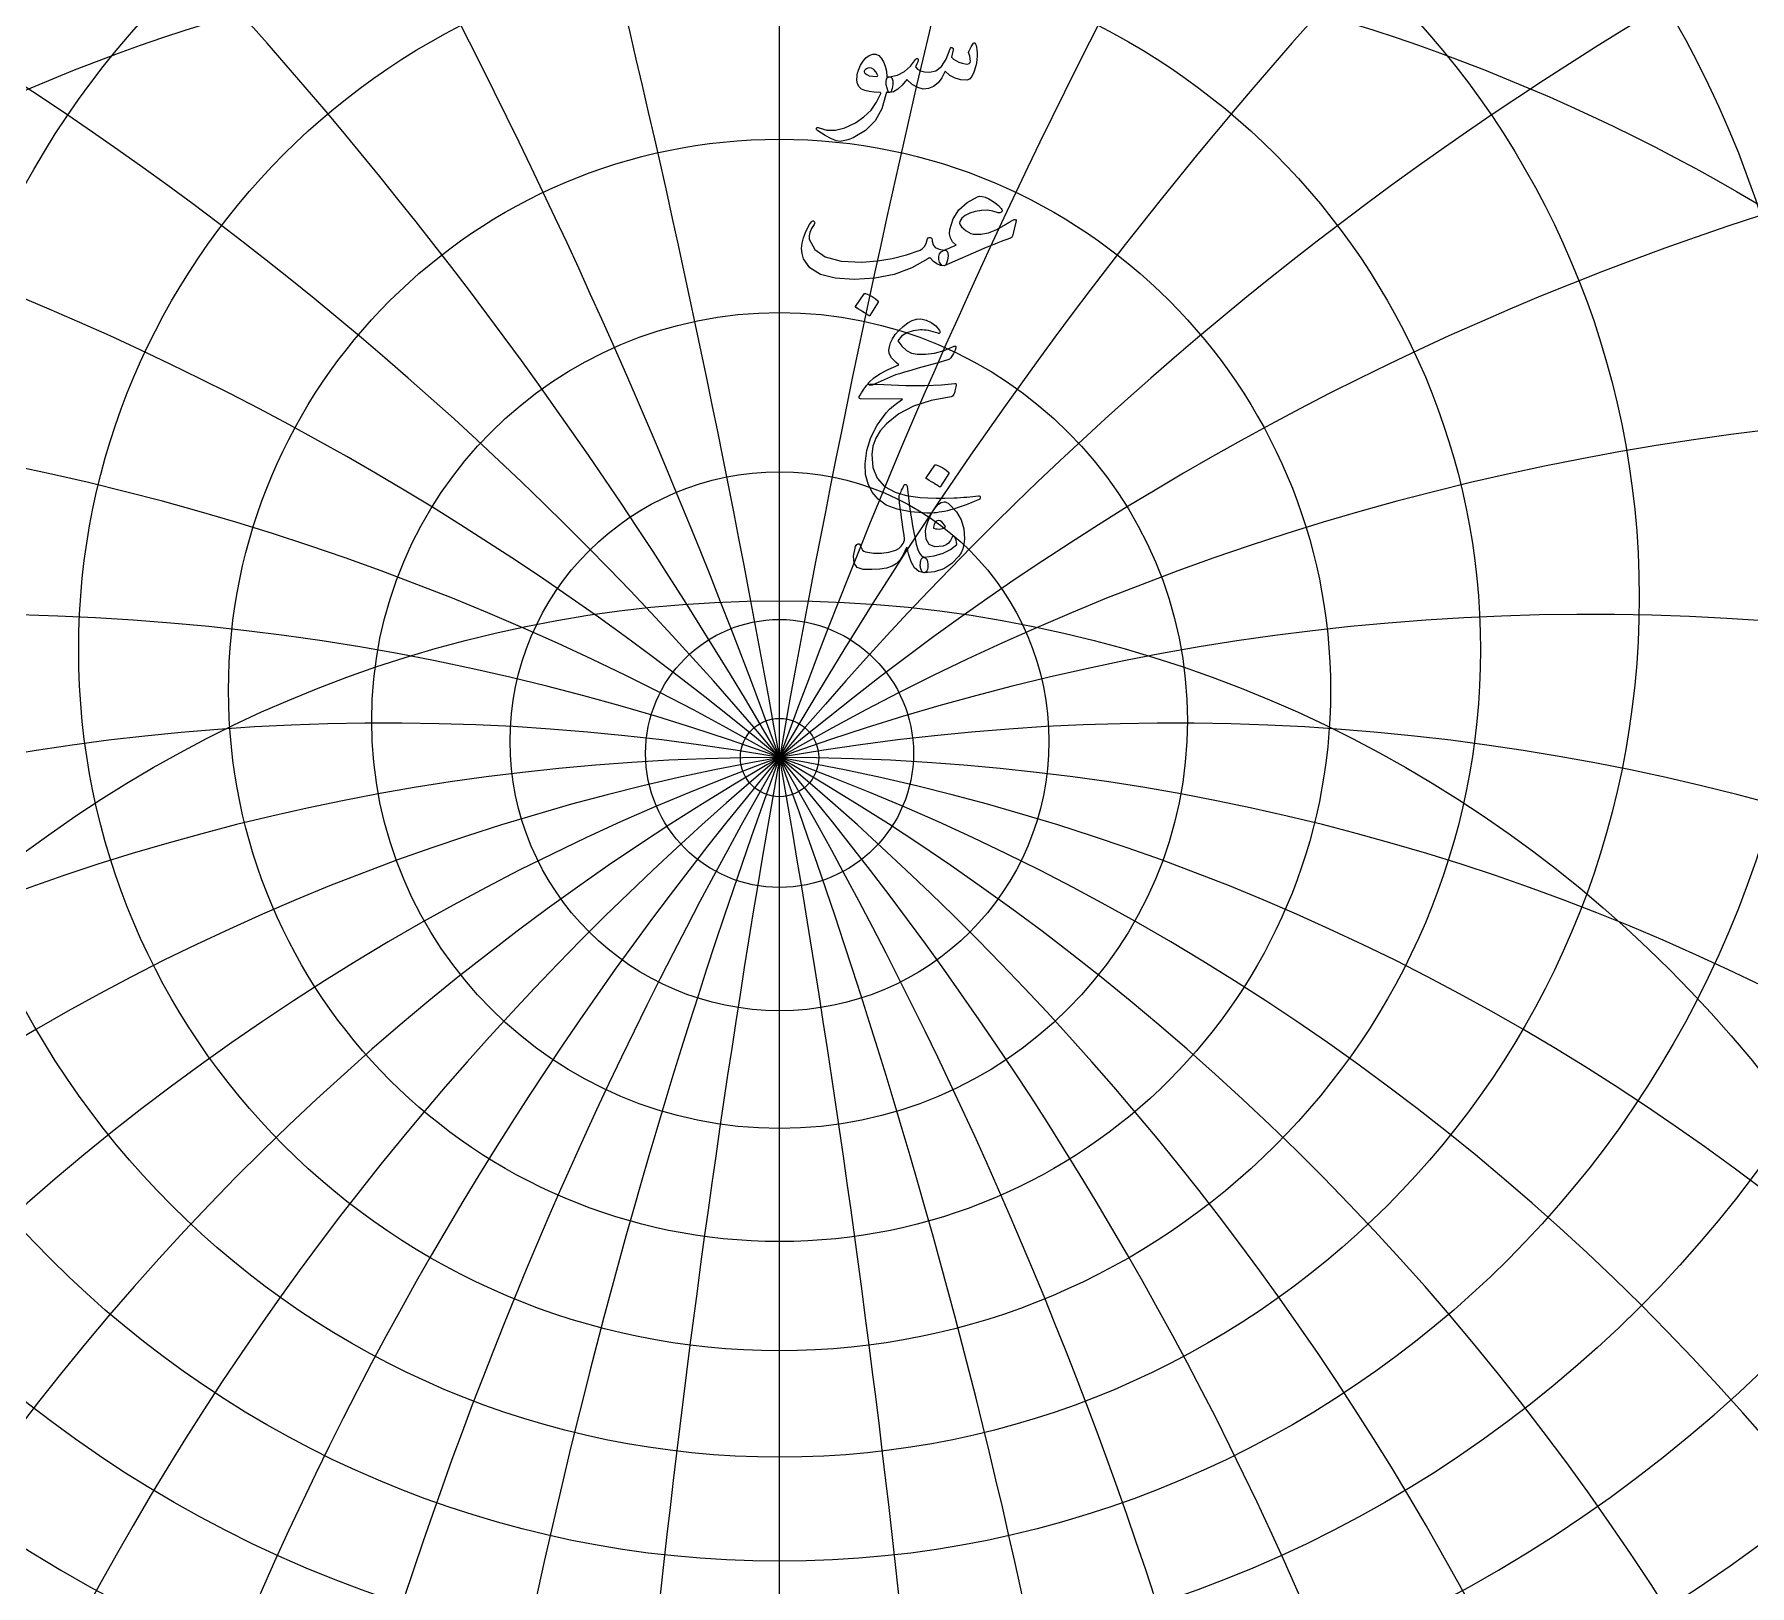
# Model space of a CAD drawing. Header units: millimetres. Extents: x -62 to 62, y -62 to 63.
# Drawn here: x -15.41 to 20.07, y 5.66 to 37.75 of the extents above; entities that cross this region are included whole.
import ezdxf

# ---------------------------------------------------------------- set-up
doc = ezdxf.new("R2010")
doc.units = ezdxf.units.MM
for name, color, linetype in [('CUT_OUTER', 1, 'Continuous'), ('ENGRAVE', 7, 'Continuous'), ('ENGRAVE_FINE', 8, 'Continuous'), ('TEXT', 5, 'Continuous')]:
    doc.layers.add(name, color=color, linetype=linetype)

msp = doc.modelspace()

# ---------------------------------------------------------------- linework, layer by layer
at = {"layer": 'CUT_OUTER'}
msp.add_arc((-0.0002, -0.0002), 61.6124, 137.460696, 87.802279, dxfattribs=at)
at = {"layer": 'ENGRAVE'}
msp.add_lwpolyline([(0, -60.75), (0, 60.75)], dxfattribs=at)
for centre, radius in [((0, 0), 60.75), ((0, 29.209), 25.158), ((0, 27.4776), 21.3096), ((0, 26.1007), 17.781), ((0, 0), 39.7663), ((0, 25.0159), 14.4968), ((0, 24.1782), 11.3978), ((0, 23.5555), 8.4365), ((0, 23.1254), 5.5726), ((0, 0), 26.0306), ((0, 22.873), 2.771), ((0, 22.7897), 0.81)]:
    msp.add_circle(centre, radius, dxfattribs=at)
for centre, radius, start, end in [((0, 31.3822), 29.4257, 95.00297, 84.99703), ((0, 34.1219), 34.2492, 144.62105, 35.37895), ((0, 37.6103), 39.822, 166.67757, 13.32243), ((0, 42.1223), 46.4306, 183.5108, 356.4892), ((0, 48.0917), 54.5205, 197.70452, 342.29548), ((0, 56.2415), 64.8271, 210.264592, 329.735408), ((0, -23.2997), 46.0894, 30.36667, 149.63333), ((0, -23.2997), 46.0894, 30.36667, 149.63333), ((0, 67.8705), 78.6623, 221.703376, 318.296624)]:
    msp.add_arc(centre, radius, start, end, dxfattribs=at)
at = {"layer": 'ENGRAVE_FINE'}
for centre, radius, start, end in [((-261.386, -23.2997), 265.4183, 2.720215, 18.295689), ((-261.386, -23.2997), 265.4183, 2.720215, 18.295689), ((261.386, -23.2997), 265.4183, 161.704311, 177.279785), ((261.386, -23.2997), 265.4183, 161.704311, 177.279785), ((-126.6296, -23.2997), 134.7564, 5.479245, 36.957699), ((-126.6296, -23.2997), 134.7564, 5.479245, 36.957699), ((126.6296, -23.2997), 134.7564, 143.042301, 174.520755), ((126.6296, -23.2997), 134.7564, 143.042301, 174.520755), ((-79.8292, -23.2997), 92.1788, 8.318056, 56.401004), ((-79.8292, -23.2997), 92.1788, 8.318056, 56.401004), ((79.8292, -23.2997), 92.1788, 123.598996, 171.681944), ((79.8292, -23.2997), 92.1788, 123.598996, 171.681944), ((-54.9272, -23.2997), 71.7024, 11.282167, 77.140586), ((-54.9272, -23.2997), 71.7024, 11.282167, 77.140586), ((54.9272, -23.2997), 71.7024, 102.859414, 168.717833), ((54.9272, -23.2997), 71.7024, 102.859414, 168.717833), ((-38.6736, -23.2997), 60.1654, 14.424584, 99.83197), ((-38.6736, -23.2997), 60.1654, 14.424584, 99.83197), ((38.6736, -23.2997), 60.1654, 80.16803, 165.575416), ((38.6736, -23.2997), 60.1654, 80.16803, 165.575416), ((-26.6097, -23.2997), 53.2195, 17.80967, 125.21799), ((-26.6097, -23.2997), 53.2195, 17.80967, 125.21799), ((26.6097, -23.2997), 53.2195, 54.78201, 162.19033), ((26.6097, -23.2997), 53.2195, 54.78201, 162.19033), ((-16.7752, -23.2997), 49.0473, 21.51853, 137.63001), ((-16.7752, -23.2997), 49.0473, 21.51853, 137.63001), ((16.7752, -23.2997), 49.0473, 42.36999, 158.48147), ((16.7752, -23.2997), 49.0473, 42.36999, 158.48147), ((-8.1268, -23.2997), 46.8004, 25.65685, 144.1555), ((-8.1268, -23.2997), 46.8004, 25.65685, 144.1555), ((8.1268, -23.2997), 46.8004, 35.8445, 154.34315), ((8.1268, -23.2997), 46.8004, 35.8445, 154.34315)]:
    msp.add_arc(centre, radius, start, end, dxfattribs=at)
at = {"layer": 'TEXT'}
for points in [[(2.2006, 36.5017), (2.1163, 36.206), (1.9751, 35.9583), (1.7768, 35.7587), (1.5215, 35.6071), (1.4858, 35.5918), (1.4506, 35.5779), (1.4158, 35.5657), (1.3814, 35.555), (1.3477, 35.5462), (1.3149, 35.5393), (1.2831, 35.5345), (1.2521, 35.5317), (1.1748, 35.5427), (1.0724, 35.5829), (0.9449, 35.6523), (0.7922, 35.7508), (0.7758, 35.765), (0.7662, 35.7787), (0.7632, 35.7919), (0.7671, 35.8047), (0.7756, 35.8146), (0.7868, 35.8191), (0.8007, 35.8182), (0.8173, 35.8119), (0.9761, 35.7605), (1.1542, 35.7607), (1.3515, 35.8126), (1.5682, 35.9161), (1.7452, 36.0362), (1.8916, 36.1775), (2.0074, 36.3398), (2.0928, 36.5233), (2.0921, 36.5298), (2.0901, 36.535), (2.0867, 36.5388), (2.082, 36.5413), (1.9583, 36.5484), (1.853, 36.5628), (1.7661, 36.5844), (1.6976, 36.6131), (1.6446, 36.6576), (1.6113, 36.7191), (1.5979, 36.7977), (1.6042, 36.8933), (1.6062, 36.906), (1.6087, 36.9189), (1.6116, 36.9321), (1.6149, 36.9454), (1.6188, 36.9592), (1.623, 36.9737), (1.6277, 36.9889), (1.6329, 37.0047), (1.6751, 37.1073), (1.7263, 37.1924), (1.7865, 37.26), (1.8557, 37.3101), (1.9264, 37.3375), (1.9913, 37.337), (2.0503, 37.3088), (2.1036, 37.2526), (2.15, 37.1745), (2.1853, 37.0838), (2.2093, 36.9805), (2.2221, 36.8646), (2.2292, 36.8647), (2.236, 36.865), (2.2427, 36.8656), (2.2491, 36.8664), (2.2555, 36.8672), (2.2621, 36.8677), (2.2689, 36.8681), (2.276, 36.8682), (2.3003, 36.863), (2.3191, 36.8475), (2.3326, 36.8217), (2.3407, 36.7856), (2.344, 36.7458), (2.3434, 36.7056), (2.3387, 36.665), (2.3299, 36.6239), (2.3184, 36.5877), (2.3056, 36.5619), (2.2915, 36.5464), (2.276, 36.5413), (2.2077, 36.5413), (2.2073, 36.5347), (2.2059, 36.526), (2.2037, 36.515), (2.2006, 36.5017)], [(4.0149, 37.5652), (4.0227, 37.5706), (4.032, 37.5688), (4.0425, 37.5598), (4.0544, 37.5436), (4.0672, 37.5162), (4.0769, 37.4772), (4.0834, 37.4264), (4.0867, 37.364), (4.0879, 37.293), (4.084, 37.2239), (4.0753, 37.1565), (4.0616, 37.0909), (4.0216, 36.9634), (3.9772, 36.8718), (3.9282, 36.8161), (3.8748, 36.7963), (3.7484, 36.8037), (3.6314, 36.8368), (3.5238, 36.8954), (3.4257, 36.9796), (3.3583, 36.8469), (3.2784, 36.7433), (3.1859, 36.669), (3.0808, 36.6239), (2.9705, 36.614), (2.8589, 36.6418), (2.746, 36.7074), (2.6317, 36.8107), (2.5392, 36.6928), (2.4485, 36.6086), (2.3595, 36.5581), (2.2724, 36.5413), (2.2549, 36.5511), (2.2383, 36.5808), (2.2226, 36.6302), (2.2077, 36.6993), (2.2024, 36.7676), (2.2113, 36.8179), (2.2347, 36.8502), (2.2724, 36.8646), (2.4381, 36.9021), (2.5832, 36.9751), (2.7076, 37.0835), (2.8113, 37.2275), (2.8169, 37.2353), (2.823, 37.2409), (2.8295, 37.2443), (2.8365, 37.2454), (2.845, 37.2445), (2.8526, 37.2418), (2.8594, 37.2373), (2.8652, 37.2311), (2.8686, 37.2117), (2.8607, 37.179), (2.8416, 37.1327), (2.8113, 37.073), (2.8511, 37.0269), (2.9128, 36.993), (2.9966, 36.9713), (3.1023, 36.9616), (3.2341, 36.9892), (3.3493, 37.0793), (3.4479, 37.2317), (3.5299, 37.4466), (3.5339, 37.4576), (3.5389, 37.4655), (3.5447, 37.4702), (3.5514, 37.4718), (3.5615, 37.4709), (3.5703, 37.4682), (3.5777, 37.4637), (3.5838, 37.4574), (3.5883, 37.4484), (3.5909, 37.4394), (3.5918, 37.4305), (3.5909, 37.4215), (3.555, 37.2706), (3.597, 37.2333), (3.6475, 37.2005), (3.7066, 37.1722), (3.7742, 37.1484), (3.84, 37.1329), (3.89, 37.1296), (3.9244, 37.1383), (3.943, 37.1592), (3.9491, 37.1911), (3.9457, 37.2364), (3.9329, 37.2953), (3.9107, 37.3676), (3.9145, 37.388), (3.9332, 37.4278), (3.9666, 37.4868), (4.0149, 37.5652)], [(2.0281, 36.9041), (1.9904, 36.9699), (1.9491, 37.0164), (1.9042, 37.0436), (1.8557, 37.0514), (1.8267, 37.0438), (1.8009, 37.0317), (1.7782, 37.015), (1.7586, 36.9939), (1.7524, 36.9827), (1.7515, 36.9706), (1.756, 36.9576), (1.7658, 36.9436), (1.8029, 36.9111), (1.8565, 36.8888), (1.9268, 36.8769), (2.0137, 36.8754), (2.0227, 36.8772), (2.0281, 36.8826), (2.0299, 36.8915), (2.0281, 36.9041)], [(4.8897, 33.859), (4.8179, 33.5716), (4.8098, 33.5577), (4.7963, 33.5446), (4.7774, 33.5325), (4.7532, 33.5213), (4.6994, 33.5023), (4.6423, 33.4813), (4.5818, 33.4583), (4.5179, 33.4333), (4.4506, 33.4064), (4.38, 33.378), (4.306, 33.3481), (4.2287, 33.3165), (3.4023, 32.9572), (3.3646, 32.9655), (3.3341, 32.9905), (3.3107, 33.032), (3.2945, 33.0902), (3.2918, 33.1519), (3.3089, 33.2042), (3.3457, 33.2471), (3.4023, 33.2806), (3.4094, 33.2838), (3.4234, 33.29), (3.4444, 33.2991), (3.4724, 33.3111), (3.5071, 33.3258), (3.5483, 33.343), (3.596, 33.3626), (3.6502, 33.3848), (3.5804, 33.4564), (3.5362, 33.5348), (3.5175, 33.6199), (3.5245, 33.7117), (3.5936, 33.9302), (3.7113, 34.115), (3.8775, 34.2661), (4.0921, 34.3835), (4.1391, 34.3946), (4.1936, 34.3916), (4.2558, 34.3748), (4.3257, 34.344), (4.3982, 34.302), (4.4649, 34.2551), (4.5257, 34.2032), (4.5807, 34.1464), (4.5962, 34.1255), (4.6032, 34.106), (4.6016, 34.0878), (4.5915, 34.071), (4.5763, 34.058), (4.5592, 34.0512), (4.5403, 34.0508), (4.5197, 34.0566), (4.4121, 34.0905), (4.2978, 34.106), (4.1768, 34.1031), (4.049, 34.0818), (3.9334, 34.0472), (3.8415, 34.0009), (3.7735, 33.943), (3.7293, 33.8734), (3.7248, 33.8424), (3.7365, 33.8069), (3.7643, 33.7669), (3.8083, 33.7225), (3.8586, 33.6821), (3.9089, 33.6506), (3.9592, 33.6282), (4.0095, 33.6147), (4.1602, 33.6109), (4.3212, 33.6425), (4.4925, 33.7097), (4.6742, 33.8123), (4.6937, 33.8247), (4.7128, 33.8366), (4.7314, 33.848), (4.7496, 33.859), (4.7671, 33.8693), (4.7837, 33.8788), (4.7995, 33.8873), (4.8143, 33.8949), (4.8554, 33.9142), (4.8816, 33.9147), (4.8931, 33.8963), (4.8897, 33.859)], [(0.6611, 33.8698), (0.6739, 33.8837), (0.6871, 33.8895), (0.7008, 33.8873), (0.715, 33.877), (0.7257, 33.8635), (0.7293, 33.8482), (0.7257, 33.8312), (0.715, 33.8123), (0.6602, 33.7274), (0.6251, 33.6488), (0.6099, 33.5765), (0.6144, 33.5105), (0.7269, 33.2936), (0.9458, 33.1423), (1.2712, 33.0565), (1.703, 33.0363), (2.0234, 33.0598), (2.3308, 33.109), (2.6252, 33.1838), (2.9065, 33.2842), (2.9562, 33.3136), (2.9972, 33.3587), (3.0298, 33.4196), (3.0538, 33.4961), (3.0619, 33.5179), (3.0754, 33.533), (3.0942, 33.5413), (3.1185, 33.5428), (3.1358, 33.5354), (3.1481, 33.5204), (3.1556, 33.4977), (3.158, 33.4674), (3.1749, 33.3924), (3.2218, 33.3363), (3.2988, 33.299), (3.4059, 33.2806), (3.4445, 33.272), (3.4706, 33.25), (3.4841, 33.2146), (3.485, 33.1656), (3.4719, 33.0744), (3.4544, 33.0093), (3.4324, 32.9703), (3.4059, 32.9572), (3.3271, 32.9676), (3.2523, 32.9985), (3.1816, 33.0502), (3.1149, 33.1225), (3.1093, 33.1254), (3.0996, 33.1234), (3.0859, 33.1164), (3.0682, 33.1045), (2.7332, 32.9159), (2.3676, 32.7812), (1.9715, 32.7004), (1.5449, 32.6734), (1.1506, 32.7004), (0.8443, 32.7812), (0.626, 32.9159), (0.4958, 33.1045), (0.4662, 33.2098), (0.4563, 33.3174), (0.4662, 33.4272), (0.4958, 33.5393), (0.5358, 33.6434), (0.5766, 33.7333), (0.6184, 33.8087), (0.6611, 33.8698)], [(1.7497, 32.3788), (1.7542, 32.3833), (1.7604, 32.386), (1.7685, 32.3869), (1.7784, 32.386), (1.8482, 32.3577), (1.914, 32.3231), (1.9758, 32.2822), (2.0335, 32.2351), (2.0391, 32.2279), (2.0416, 32.2207), (2.0409, 32.2135), (2.0371, 32.2063), (1.8682, 31.9333), (1.8619, 31.9268), (1.8539, 31.9252), (1.844, 31.9286), (1.8323, 31.9369), (1.8222, 31.9441), (1.8063, 31.9549), (1.7845, 31.9692), (1.7569, 31.9872), (1.7229, 32.0087), (1.6823, 32.0339), (1.6349, 32.0626), (1.5808, 32.095), (1.5736, 32.1004), (1.57, 32.1058), (1.57, 32.1111), (1.5736, 32.1165)], [(3.6448, 31.2871), (3.6478, 31.2617), (3.6314, 31.2144), (3.5957, 31.145), (3.5406, 31.0536), (3.529, 31.0388), (3.5155, 31.0266), (3.5002, 31.0172), (3.4832, 31.0105), (3.2532, 30.9472), (3.0484, 30.8901), (2.8688, 30.8394), (2.7143, 30.7949), (2.585, 30.757), (2.4808, 30.7258), (2.4017, 30.7013), (2.3479, 30.6835), (1.9131, 30.4895), (1.8826, 30.4873), (1.8592, 30.4913), (1.8431, 30.5017), (1.8341, 30.5183), (1.8339, 30.5243), (1.8368, 30.5317), (1.8429, 30.5405), (1.8521, 30.5506), (1.9405, 30.6337), (2.073, 30.7213), (2.2495, 30.8133), (2.47, 30.9099), (2.4101, 30.9611), (2.3595, 31.0105), (2.3184, 31.0581), (2.2868, 31.1039), (2.2672, 31.154), (2.2625, 31.2144), (2.2726, 31.2851), (2.2976, 31.3662), (2.338, 31.4506), (2.3946, 31.535), (2.4673, 31.6195), (2.5562, 31.7039), (2.653, 31.7769), (2.7458, 31.8269), (2.8344, 31.8541), (2.9191, 31.8584), (3.0338, 31.8352), (3.1374, 31.7874), (3.2297, 31.7149), (3.3107, 31.6177), (3.3179, 31.6055), (3.3215, 31.5943), (3.3215, 31.584), (3.3179, 31.5745), (3.31, 31.5658), (3.3008, 31.5611), (3.2903, 31.5604), (3.2784, 31.5638), (3.2255, 31.5806), (3.1746, 31.5952), (3.1258, 31.6076), (3.079, 31.6177), (3.0344, 31.6253), (2.9923, 31.6302), (2.9527, 31.6325), (2.9155, 31.632), (2.7608, 31.6138), (2.6308, 31.5701), (2.5255, 31.5007), (2.4449, 31.4057), (2.5306, 31.2927), (2.6263, 31.209), (2.7318, 31.1544), (2.8472, 31.129), (3.019, 31.1272), (3.2038, 31.1542), (3.4017, 31.2099), (3.6125, 31.2943), (3.6213, 31.2966), (3.6296, 31.2961), (3.6374, 31.293), (3.6448, 31.2871)], [(2.1538, 30.5003), (2.6148, 30.4841), (3.0134, 30.4823), (3.3496, 30.4949), (3.6233, 30.5219), (3.6317, 30.5229), (3.639, 30.5223), (3.6452, 30.5202), (3.6502, 30.5165), (3.6539, 30.5114), (3.6561, 30.5053), (3.6566, 30.498), (3.6556, 30.4895), (3.6485, 30.4567), (3.6417, 30.4267), (3.6351, 30.3993), (3.6287, 30.3746), (3.6225, 30.3526), (3.6165, 30.3332), (3.6108, 30.3166), (3.6053, 30.3027), (3.5936, 30.2805), (3.5802, 30.2641), (3.5649, 30.2535), (3.5478, 30.2488), (3.1329, 30.1736), (2.7718, 30.0557), (2.4646, 29.8952), (2.2113, 29.6919), (2.0833, 29.5458), (1.9904, 29.3911), (1.9324, 29.2278), (1.9095, 29.056), (1.9315, 28.7863), (2.0191, 28.5665), (2.1723, 28.3965), (2.391, 28.2764), (2.5044, 28.24), (2.629, 28.2099), (2.7648, 28.1861), (2.9119, 28.1686), (3.07, 28.1572), (3.2389, 28.1516), (3.4185, 28.1518), (3.6089, 28.1578), (3.6766, 28.1617), (3.7432, 28.1659), (3.8086, 28.1706), (3.873, 28.1758), (3.9357, 28.1814), (3.9965, 28.1875), (4.0552, 28.194), (4.1119, 28.201), (4.1292, 28.2019), (4.1415, 28.1974), (4.1489, 28.1875), (4.1514, 28.1722), (4.1501, 28.1545), (4.146, 28.1408), (4.1393, 28.1311), (4.1299, 28.1255), (4.0284, 28.0826), (3.9323, 28.0438), (3.8415, 28.009), (3.7562, 27.9782), (3.6765, 27.9513), (3.6026, 27.9279), (3.5346, 27.9081), (3.4724, 27.892), (3.4139, 27.8801), (3.357, 27.8695), (3.3016, 27.8603), (3.2478, 27.8525), (3.1954, 27.8464), (3.1441, 27.8426), (3.0939, 27.841), (3.0448, 27.8417), (2.7098, 27.8677), (2.4305, 27.9243), (2.2068, 28.0114), (2.0389, 28.1291), (1.9156, 28.2762), (1.8296, 28.448), (1.7809, 28.6444), (1.7694, 28.8656), (1.8047, 29.14), (1.8889, 29.4063), (2.022, 29.6646), (2.2041, 29.9147), (2.2753, 29.9904), (2.3559, 30.0629), (2.446, 30.1323), (2.5455, 30.1985), (1.676, 30.2057), (1.6551, 30.2147), (1.6464, 30.2309), (1.6497, 30.2542), (1.6652, 30.2847), (1.6944, 30.3292), (1.7209, 30.3692), (1.7447, 30.4047), (1.7658, 30.4356), (1.7842, 30.4619), (1.8, 30.4832), (1.813, 30.4996), (1.8233, 30.5111), (1.8467, 30.5131), (1.9095, 30.512), (2.0119, 30.5077), (2.1538, 30.5003)], [(3.2119, 28.8368), (3.2164, 28.8413), (3.2227, 28.8439), (3.2308, 28.8448), (3.2407, 28.8439), (3.3105, 28.8157), (3.3763, 28.7811), (3.438, 28.7402), (3.4957, 28.6931), (3.5014, 28.6859), (3.5038, 28.6787), (3.5031, 28.6715), (3.4993, 28.6643), (3.3305, 28.3913), (3.3242, 28.3847), (3.3161, 28.3832), (3.3062, 28.3865), (3.2945, 28.3949), (3.2844, 28.402), (3.2685, 28.4128), (3.2467, 28.4272), (3.2191, 28.4452), (3.1852, 28.4667), (3.1445, 28.4919), (3.0972, 28.5206), (3.0431, 28.5529), (3.0359, 28.5583), (3.0323, 28.5637), (3.0323, 28.5691), (3.0359, 28.5745)], [(2.9892, 26.9326), (3.0152, 26.92), (3.0359, 26.9003), (3.0511, 26.8733), (3.061, 26.8392), (3.0675, 26.797), (3.0691, 26.7566), (3.0657, 26.7179), (3.0574, 26.6811), (3.0451, 26.6497), (3.0296, 26.6272), (3.0109, 26.6138), (2.9892, 26.6093), (2.8816, 26.6391), (2.7925, 26.7143), (2.7217, 26.8349), (2.6694, 27.0009), (2.6627, 27.0295), (2.6568, 27.0543), (2.6519, 27.0753), (2.6479, 27.0925), (2.6447, 27.1058), (2.6425, 27.1154), (2.6411, 27.1211), (2.6407, 27.123), (2.6353, 27.1336), (2.6299, 27.1365), (2.6245, 27.1318), (2.6191, 27.1194), (2.558, 26.9816), (2.4898, 26.8733), (2.4143, 26.7947), (2.3317, 26.7458), (2.2118, 26.7081), (2.0712, 26.6847), (1.91, 26.6757), (1.7281, 26.6811), (1.6066, 26.7186), (1.5404, 26.8096), (1.5294, 26.9539), (1.5736, 27.1518), (1.5837, 27.1756), (1.5961, 27.1931), (1.6107, 27.2043), (1.6275, 27.2092), (1.6441, 27.2077), (1.6581, 27.1994), (1.6693, 27.1843), (1.6778, 27.1625), (1.696, 27.1161), (1.7182, 27.0808), (1.7445, 27.0568), (1.7748, 27.044), (1.9448, 27.0179), (2.1062, 27.0152), (2.2592, 27.0359), (2.4035, 27.0799), (2.4662, 27.1127), (2.5176, 27.1572), (2.5578, 27.2133), (2.5868, 27.2811), (2.585, 27.3132), (2.576, 27.388), (2.5598, 27.5054), (2.5365, 27.6655), (2.5246, 27.7512), (2.514, 27.8285), (2.5048, 27.8976), (2.497, 27.9583), (2.4902, 28.0103), (2.4844, 28.0531), (2.4794, 28.0867), (2.4754, 28.111), (2.472, 28.1483), (2.4727, 28.1811), (2.4774, 28.2094), (2.4862, 28.2332), (2.5001, 28.2627), (2.5131, 28.2902), (2.5252, 28.3157), (2.5365, 28.3392), (2.5466, 28.3606), (2.5553, 28.38), (2.5627, 28.3974), (2.5688, 28.4128), (2.5751, 28.4252), (2.5832, 28.4335), (2.5931, 28.4377), (2.6047, 28.438), (2.6175, 28.433), (2.6272, 28.4254), (2.6337, 28.4151), (2.6371, 28.402), (2.659, 28.2182), (2.6815, 28.0441), (2.7048, 27.8796), (2.7287, 27.7248), (2.7531, 27.5796), (2.7776, 27.4441), (2.8025, 27.3183), (2.8275, 27.2021), (2.8578, 27.0936), (2.8949, 27.0125), (2.9386, 26.9589), (2.9892, 26.9326)], [(3.4023, 28.0787), (3.427, 28.0751), (3.4544, 28.0643), (3.4845, 28.0464), (3.5173, 28.0212), (3.6576, 27.8717), (3.7553, 27.7033), (3.8103, 27.516), (3.8227, 27.3098), (3.8117, 27.2025), (3.7894, 27.1069), (3.756, 27.0229), (3.7113, 26.9506), (3.5665, 26.8012), (3.3978, 26.6946), (3.2054, 26.6306), (2.9892, 26.6093), (2.9674, 26.6144), (2.9487, 26.6299), (2.9332, 26.6557), (2.9209, 26.6919), (2.9163, 26.7119), (2.9133, 26.7323), (2.9118, 26.7532), (2.9119, 26.7745), (2.9132, 26.7956), (2.9151, 26.8158), (2.9176, 26.8352), (2.9209, 26.8536), (2.9306, 26.8855), (2.9452, 26.9093), (2.9647, 26.925), (2.9892, 26.9326), (3.1998, 26.9609), (3.3826, 27.0134), (3.5375, 27.0902), (3.6646, 27.1913), (3.6585, 27.2418), (3.6511, 27.282), (3.6424, 27.3119), (3.6323, 27.3314), (3.6201, 27.3482), (3.6089, 27.3592), (3.5986, 27.3644), (3.5891, 27.3637), (3.5826, 27.3615), (3.5775, 27.3583), (3.5737, 27.3543), (3.5712, 27.3494), (3.5366, 27.2784), (3.4939, 27.2236), (3.4432, 27.185), (3.3844, 27.1625), (3.2135, 27.1493), (3.096, 27.1958), (3.032, 27.302), (3.0215, 27.4679), (3.0359, 27.5631), (3.0646, 27.6619), (3.1077, 27.7643), (3.1652, 27.8703), (3.2258, 27.9615), (3.2856, 28.0266), (3.3444, 28.0657), (3.4023, 28.0787)], [(3.2838, 27.6907), (3.2481, 27.6806), (3.22, 27.6539), (3.1996, 27.6105), (3.1868, 27.5506), (3.187, 27.5411), (3.1877, 27.5344), (3.1888, 27.5303), (3.1904, 27.529), (3.2265, 27.5202), (3.2631, 27.5155), (3.3002, 27.5149), (3.3377, 27.5182), (3.3707, 27.5252), (3.3978, 27.5353), (3.4192, 27.5485), (3.4347, 27.5649), (3.3942, 27.6226), (3.3556, 27.6628), (3.3188, 27.6855), (3.2838, 27.6907)]]:
    msp.add_lwpolyline(points, close=True, dxfattribs=at)

doc.saveas('drawing.dxf')
